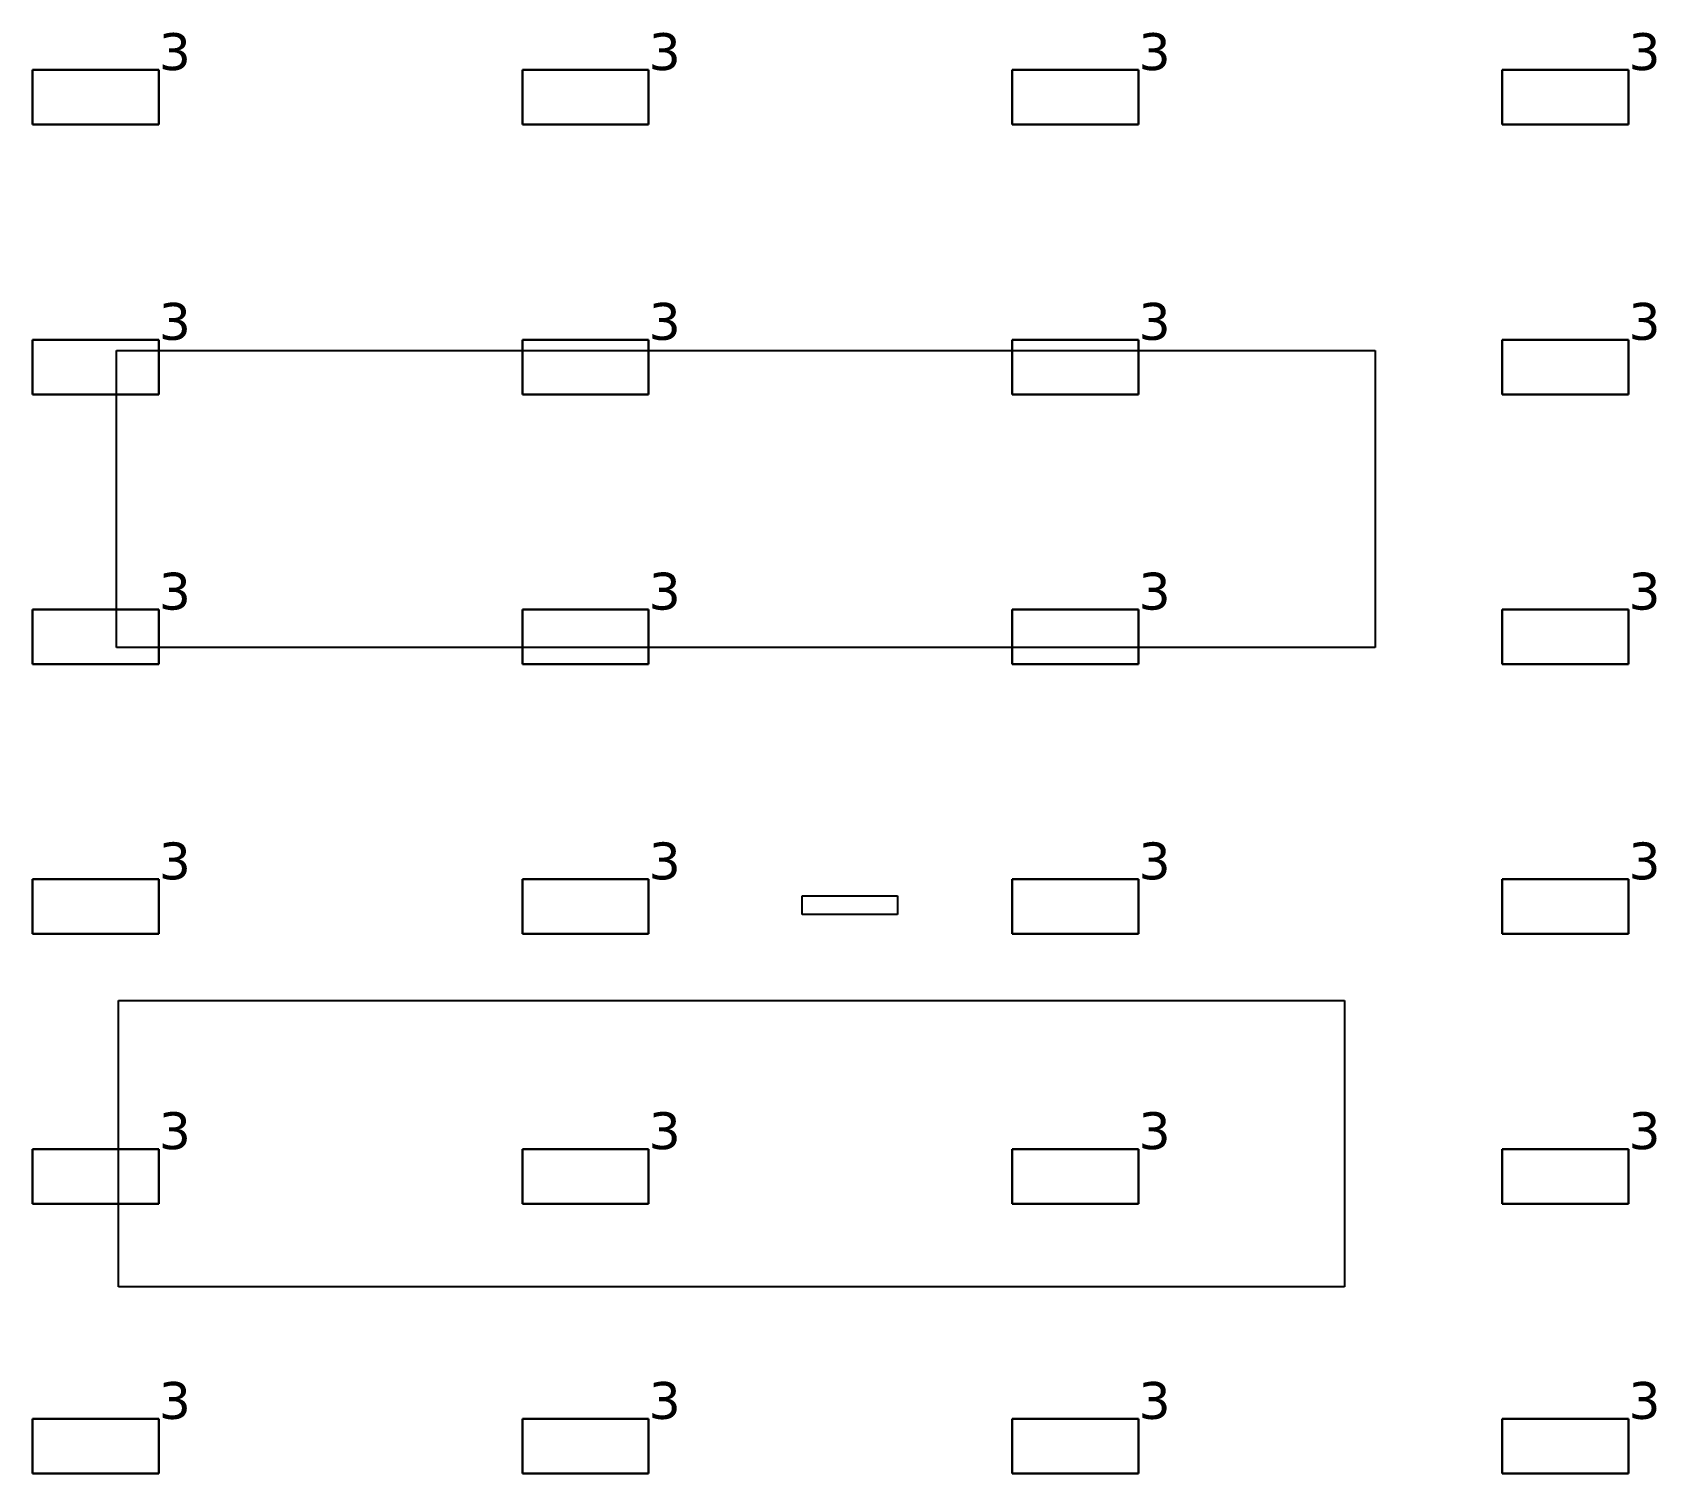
# Model space of a CAD drawing. Header units: inches. Extents: x 28 to 141, y 59 to 110.
# Drawn here: x 40.1 to 48.03, y 65.88 to 72.92 of the extents above; entities that cross this region are included whole.
import ezdxf

# ---------------------------------------------------------------- set-up
doc = ezdxf.new("R2010")
doc.units = ezdxf.units.IN
doc.header["$MEASUREMENT"] = 0
for name, color, linetype, true_color in [('DLX_BLD1_CALC', 3, 'Continuous', 0x00ff00), ('DLX_BLD1_LUM', 7, 'Continuous', 0xffd400), ('DLX_BLD1_LUMKEY_IDX', 7, 'Continuous', 0x969696)]:
    doc.layers.add(name, color=color, linetype=linetype, true_color=true_color)
doc.styles.add('TableTextStyle', font='')
doc.styles.get('TableTextStyle').set_extended_font_data('VERDANA.TTF')

msp = doc.modelspace()

# ---------------------------------------------------------------- linework, layer by layer
at = {"layer": 'DLX_BLD1_CALC'}
for points in [[(40.5076, 71.3691, 0), (46.6576, 71.3691, 0)], [(40.5076, 69.9191, 0), (40.5076, 71.3691, 0)], [(46.6576, 71.3691, 0), (46.6576, 69.9191, 0)], [(46.6576, 69.9191, 0), (40.5076, 69.9191, 0)], [(43.8571, 68.614, 0), (43.8571, 68.7059, 0)], [(43.8571, 68.7059, 0), (44.3236, 68.7059, 0)], [(44.3236, 68.7059, 0), (44.3236, 68.614, 0)], [(44.3236, 68.614, 0), (43.8571, 68.614, 0)], [(40.5166, 66.7949, 0), (40.5166, 68.1949, 0)], [(40.5166, 68.1949, 0), (46.5076, 68.1949, 0)], [(46.5076, 68.1949, 0), (46.5076, 66.7949, 0)], [(46.5076, 66.7949, 0), (40.5166, 66.7949, 0)]]:
    msp.add_polyline3d(points, dxfattribs=at)
at = {"layer": 'DLX_BLD1_LUM'}
for points in [[(40.0971, 72.4723, 0), (40.0971, 72.7393, 0)], [(40.0971, 72.7393, 0), (40.0971, 72.7393, 0)], [(40.0971, 72.7393, 0), (40.0971, 72.4723, 0)], [(40.0971, 72.7393, 0), (40.7141, 72.7393, 0)], [(40.7141, 72.7393, 0), (40.0971, 72.7393, 0)], [(40.0971, 72.7393, 0), (40.0971, 72.7393, 0)], [(40.0971, 72.7393, 0), (40.0971, 72.4723, 0)], [(40.7141, 72.7393, 0), (40.0971, 72.7393, 0)], [(40.0971, 72.4723, 0), (40.0971, 72.7393, 0)], [(40.0971, 72.7393, 0), (40.7141, 72.7393, 0)], [(40.7141, 72.7393, 0), (40.7141, 72.4723, 0)], [(40.7141, 72.4723, 0), (40.7141, 72.7393, 0)], [(40.7141, 72.7393, 0), (40.7141, 72.7393, 0)], [(40.7141, 72.7393, 0), (40.7141, 72.7393, 0)], [(40.7141, 72.4723, 0), (40.7141, 72.7393, 0)], [(40.7141, 72.7393, 0), (40.7141, 72.4723, 0)], [(42.4904, 72.4723, 0), (42.4904, 72.7393, 0)], [(42.4904, 72.7393, 0), (42.4904, 72.7393, 0)], [(42.4904, 72.7393, 0), (42.4904, 72.4723, 0)], [(42.4904, 72.7393, 0), (43.1074, 72.7393, 0)], [(43.1074, 72.7393, 0), (42.4904, 72.7393, 0)], [(42.4904, 72.7393, 0), (42.4904, 72.7393, 0)], [(42.4904, 72.7393, 0), (42.4904, 72.4723, 0)], [(43.1074, 72.7393, 0), (42.4904, 72.7393, 0)], [(42.4904, 72.4723, 0), (42.4904, 72.7393, 0)], [(42.4904, 72.7393, 0), (43.1074, 72.7393, 0)], [(43.1074, 72.7393, 0), (43.1074, 72.4723, 0)], [(43.1074, 72.4723, 0), (43.1074, 72.7393, 0)], [(43.1074, 72.7393, 0), (43.1074, 72.7393, 0)], [(43.1074, 72.7393, 0), (43.1074, 72.7393, 0)], [(43.1074, 72.4723, 0), (43.1074, 72.7393, 0)], [(43.1074, 72.7393, 0), (43.1074, 72.4723, 0)], [(44.8837, 72.4723, 0), (44.8837, 72.7393, 0)], [(44.8837, 72.7393, 0), (44.8837, 72.7393, 0)], [(44.8837, 72.7393, 0), (44.8837, 72.4723, 0)], [(44.8837, 72.7393, 0), (45.5007, 72.7393, 0)], [(45.5007, 72.7393, 0), (44.8837, 72.7393, 0)], [(44.8837, 72.7393, 0), (44.8837, 72.7393, 0)], [(44.8837, 72.7393, 0), (44.8837, 72.4723, 0)], [(45.5007, 72.7393, 0), (44.8837, 72.7393, 0)], [(44.8837, 72.4723, 0), (44.8837, 72.7393, 0)], [(44.8837, 72.7393, 0), (45.5007, 72.7393, 0)], [(45.5007, 72.7393, 0), (45.5007, 72.4723, 0)], [(45.5007, 72.4723, 0), (45.5007, 72.7393, 0)], [(45.5007, 72.7393, 0), (45.5007, 72.7393, 0)], [(45.5007, 72.7393, 0), (45.5007, 72.7393, 0)], [(45.5007, 72.4723, 0), (45.5007, 72.7393, 0)], [(45.5007, 72.7393, 0), (45.5007, 72.4723, 0)], [(47.277, 72.4723, 0), (47.277, 72.7393, 0)], [(47.277, 72.7393, 0), (47.277, 72.7393, 0)], [(47.277, 72.7393, 0), (47.277, 72.4723, 0)], [(47.277, 72.7393, 0), (47.894, 72.7393, 0)], [(47.894, 72.7393, 0), (47.277, 72.7393, 0)], [(47.277, 72.7393, 0), (47.277, 72.7393, 0)], [(47.277, 72.7393, 0), (47.277, 72.4723, 0)], [(47.894, 72.7393, 0), (47.277, 72.7393, 0)], [(47.277, 72.4723, 0), (47.277, 72.7393, 0)], [(47.277, 72.7393, 0), (47.894, 72.7393, 0)], [(47.894, 72.7393, 0), (47.894, 72.4723, 0)], [(47.894, 72.4723, 0), (47.894, 72.7393, 0)], [(47.894, 72.7393, 0), (47.894, 72.7393, 0)], [(47.894, 72.7393, 0), (47.894, 72.7393, 0)], [(47.894, 72.4723, 0), (47.894, 72.7393, 0)], [(47.894, 72.7393, 0), (47.894, 72.4723, 0)], [(40.7141, 72.4723, 0), (40.0971, 72.4723, 0)], [(40.0971, 72.4723, 0), (40.0971, 72.4723, 0)], [(40.0971, 72.4723, 0), (40.7141, 72.4723, 0)], [(40.0971, 72.4723, 0), (40.0971, 72.4723, 0)], [(40.0971, 72.4723, 0), (40.7141, 72.4723, 0)], [(40.7141, 72.4723, 0), (40.0971, 72.4723, 0)], [(40.7141, 72.4723, 0), (40.7141, 72.4723, 0)], [(40.7141, 72.4723, 0), (40.7141, 72.4723, 0)], [(43.1074, 72.4723, 0), (42.4904, 72.4723, 0)], [(42.4904, 72.4723, 0), (42.4904, 72.4723, 0)], [(42.4904, 72.4723, 0), (43.1074, 72.4723, 0)], [(42.4904, 72.4723, 0), (42.4904, 72.4723, 0)], [(42.4904, 72.4723, 0), (43.1074, 72.4723, 0)], [(43.1074, 72.4723, 0), (42.4904, 72.4723, 0)], [(43.1074, 72.4723, 0), (43.1074, 72.4723, 0)], [(43.1074, 72.4723, 0), (43.1074, 72.4723, 0)], [(45.5007, 72.4723, 0), (44.8837, 72.4723, 0)], [(44.8837, 72.4723, 0), (44.8837, 72.4723, 0)], [(44.8837, 72.4723, 0), (45.5007, 72.4723, 0)], [(44.8837, 72.4723, 0), (44.8837, 72.4723, 0)], [(44.8837, 72.4723, 0), (45.5007, 72.4723, 0)], [(45.5007, 72.4723, 0), (44.8837, 72.4723, 0)], [(45.5007, 72.4723, 0), (45.5007, 72.4723, 0)], [(45.5007, 72.4723, 0), (45.5007, 72.4723, 0)], [(47.894, 72.4723, 0), (47.277, 72.4723, 0)], [(47.277, 72.4723, 0), (47.277, 72.4723, 0)], [(47.277, 72.4723, 0), (47.894, 72.4723, 0)], [(47.277, 72.4723, 0), (47.277, 72.4723, 0)], [(47.277, 72.4723, 0), (47.894, 72.4723, 0)], [(47.894, 72.4723, 0), (47.277, 72.4723, 0)], [(47.894, 72.4723, 0), (47.894, 72.4723, 0)], [(47.894, 72.4723, 0), (47.894, 72.4723, 0)], [(40.0971, 71.1545, 0), (40.0971, 71.4215, 0)], [(40.0971, 71.4215, 0), (40.0971, 71.4215, 0)], [(40.0971, 71.4215, 0), (40.0971, 71.1545, 0)], [(40.0971, 71.4215, 0), (40.7141, 71.4215, 0)], [(40.7141, 71.4215, 0), (40.0971, 71.4215, 0)], [(40.0971, 71.4215, 0), (40.0971, 71.4215, 0)], [(40.0971, 71.4215, 0), (40.0971, 71.1545, 0)], [(40.7141, 71.4215, 0), (40.0971, 71.4215, 0)], [(40.0971, 71.1545, 0), (40.0971, 71.4215, 0)], [(40.0971, 71.4215, 0), (40.7141, 71.4215, 0)], [(40.7141, 71.4215, 0), (40.7141, 71.1545, 0)], [(40.7141, 71.1545, 0), (40.7141, 71.4215, 0)], [(40.7141, 71.4215, 0), (40.7141, 71.4215, 0)], [(40.7141, 71.4215, 0), (40.7141, 71.4215, 0)], [(40.7141, 71.1545, 0), (40.7141, 71.4215, 0)], [(40.7141, 71.4215, 0), (40.7141, 71.1545, 0)], [(42.4904, 71.1545, 0), (42.4904, 71.4215, 0)], [(42.4904, 71.4215, 0), (42.4904, 71.4215, 0)], [(42.4904, 71.4215, 0), (42.4904, 71.1545, 0)], [(42.4904, 71.4215, 0), (43.1074, 71.4215, 0)], [(43.1074, 71.4215, 0), (42.4904, 71.4215, 0)], [(42.4904, 71.4215, 0), (42.4904, 71.4215, 0)], [(42.4904, 71.4215, 0), (42.4904, 71.1545, 0)], [(43.1074, 71.4215, 0), (42.4904, 71.4215, 0)], [(42.4904, 71.1545, 0), (42.4904, 71.4215, 0)], [(42.4904, 71.4215, 0), (43.1074, 71.4215, 0)], [(43.1074, 71.4215, 0), (43.1074, 71.1545, 0)], [(43.1074, 71.1545, 0), (43.1074, 71.4215, 0)], [(43.1074, 71.4215, 0), (43.1074, 71.4215, 0)], [(43.1074, 71.4215, 0), (43.1074, 71.4215, 0)], [(43.1074, 71.1545, 0), (43.1074, 71.4215, 0)], [(43.1074, 71.4215, 0), (43.1074, 71.1545, 0)], [(44.8837, 71.1545, 0), (44.8837, 71.4215, 0)], [(44.8837, 71.4215, 0), (44.8837, 71.4215, 0)], [(44.8837, 71.4215, 0), (44.8837, 71.1545, 0)], [(44.8837, 71.4215, 0), (45.5007, 71.4215, 0)], [(45.5007, 71.4215, 0), (44.8837, 71.4215, 0)], [(44.8837, 71.4215, 0), (44.8837, 71.4215, 0)], [(44.8837, 71.4215, 0), (44.8837, 71.1545, 0)], [(45.5007, 71.4215, 0), (44.8837, 71.4215, 0)], [(44.8837, 71.1545, 0), (44.8837, 71.4215, 0)], [(44.8837, 71.4215, 0), (45.5007, 71.4215, 0)], [(45.5007, 71.4215, 0), (45.5007, 71.1545, 0)], [(45.5007, 71.1545, 0), (45.5007, 71.4215, 0)], [(45.5007, 71.4215, 0), (45.5007, 71.4215, 0)], [(45.5007, 71.4215, 0), (45.5007, 71.4215, 0)], [(45.5007, 71.1545, 0), (45.5007, 71.4215, 0)], [(45.5007, 71.4215, 0), (45.5007, 71.1545, 0)], [(47.277, 71.1545, 0), (47.277, 71.4215, 0)], [(47.277, 71.4215, 0), (47.277, 71.4215, 0)], [(47.277, 71.4215, 0), (47.277, 71.1545, 0)], [(47.277, 71.4215, 0), (47.894, 71.4215, 0)], [(47.894, 71.4215, 0), (47.277, 71.4215, 0)], [(47.277, 71.4215, 0), (47.277, 71.4215, 0)], [(47.277, 71.4215, 0), (47.277, 71.1545, 0)], [(47.894, 71.4215, 0), (47.277, 71.4215, 0)], [(47.277, 71.1545, 0), (47.277, 71.4215, 0)], [(47.277, 71.4215, 0), (47.894, 71.4215, 0)], [(47.894, 71.4215, 0), (47.894, 71.1545, 0)], [(47.894, 71.1545, 0), (47.894, 71.4215, 0)], [(47.894, 71.4215, 0), (47.894, 71.4215, 0)], [(47.894, 71.4215, 0), (47.894, 71.4215, 0)], [(47.894, 71.1545, 0), (47.894, 71.4215, 0)], [(47.894, 71.4215, 0), (47.894, 71.1545, 0)], [(40.7141, 71.1545, 0), (40.0971, 71.1545, 0)], [(40.0971, 71.1545, 0), (40.0971, 71.1545, 0)], [(40.0971, 71.1545, 0), (40.7141, 71.1545, 0)], [(40.0971, 71.1545, 0), (40.0971, 71.1545, 0)], [(40.0971, 71.1545, 0), (40.7141, 71.1545, 0)], [(40.7141, 71.1545, 0), (40.0971, 71.1545, 0)], [(40.7141, 71.1545, 0), (40.7141, 71.1545, 0)], [(40.7141, 71.1545, 0), (40.7141, 71.1545, 0)], [(43.1074, 71.1545, 0), (42.4904, 71.1545, 0)], [(42.4904, 71.1545, 0), (42.4904, 71.1545, 0)], [(42.4904, 71.1545, 0), (43.1074, 71.1545, 0)], [(42.4904, 71.1545, 0), (42.4904, 71.1545, 0)], [(42.4904, 71.1545, 0), (43.1074, 71.1545, 0)], [(43.1074, 71.1545, 0), (42.4904, 71.1545, 0)], [(43.1074, 71.1545, 0), (43.1074, 71.1545, 0)], [(43.1074, 71.1545, 0), (43.1074, 71.1545, 0)], [(45.5007, 71.1545, 0), (44.8837, 71.1545, 0)], [(44.8837, 71.1545, 0), (44.8837, 71.1545, 0)], [(44.8837, 71.1545, 0), (45.5007, 71.1545, 0)], [(44.8837, 71.1545, 0), (44.8837, 71.1545, 0)], [(44.8837, 71.1545, 0), (45.5007, 71.1545, 0)], [(45.5007, 71.1545, 0), (44.8837, 71.1545, 0)], [(45.5007, 71.1545, 0), (45.5007, 71.1545, 0)], [(45.5007, 71.1545, 0), (45.5007, 71.1545, 0)], [(47.894, 71.1545, 0), (47.277, 71.1545, 0)], [(47.277, 71.1545, 0), (47.277, 71.1545, 0)], [(47.277, 71.1545, 0), (47.894, 71.1545, 0)], [(47.277, 71.1545, 0), (47.277, 71.1545, 0)], [(47.277, 71.1545, 0), (47.894, 71.1545, 0)], [(47.894, 71.1545, 0), (47.277, 71.1545, 0)], [(47.894, 71.1545, 0), (47.894, 71.1545, 0)], [(47.894, 71.1545, 0), (47.894, 71.1545, 0)], [(40.0971, 69.8368, 0), (40.0971, 70.1038, 0)], [(40.0971, 70.1038, 0), (40.0971, 70.1038, 0)], [(40.0971, 70.1038, 0), (40.0971, 69.8368, 0)], [(40.0971, 70.1038, 0), (40.7141, 70.1038, 0)], [(40.7141, 70.1038, 0), (40.0971, 70.1038, 0)], [(40.0971, 70.1038, 0), (40.0971, 70.1038, 0)], [(40.0971, 70.1038, 0), (40.0971, 69.8368, 0)], [(40.7141, 70.1038, 0), (40.0971, 70.1038, 0)], [(40.0971, 69.8368, 0), (40.0971, 70.1038, 0)], [(40.0971, 70.1038, 0), (40.7141, 70.1038, 0)], [(40.7141, 70.1038, 0), (40.7141, 69.8368, 0)], [(40.7141, 69.8368, 0), (40.7141, 70.1038, 0)], [(40.7141, 70.1038, 0), (40.7141, 70.1038, 0)], [(40.7141, 70.1038, 0), (40.7141, 70.1038, 0)], [(40.7141, 69.8368, 0), (40.7141, 70.1038, 0)], [(40.7141, 70.1038, 0), (40.7141, 69.8368, 0)], [(42.4904, 69.8368, 0), (42.4904, 70.1038, 0)], [(42.4904, 70.1038, 0), (42.4904, 70.1038, 0)], [(42.4904, 70.1038, 0), (42.4904, 69.8368, 0)], [(42.4904, 70.1038, 0), (43.1074, 70.1038, 0)], [(43.1074, 70.1038, 0), (42.4904, 70.1038, 0)], [(42.4904, 70.1038, 0), (42.4904, 70.1038, 0)], [(42.4904, 70.1038, 0), (42.4904, 69.8368, 0)], [(43.1074, 70.1038, 0), (42.4904, 70.1038, 0)], [(42.4904, 69.8368, 0), (42.4904, 70.1038, 0)], [(42.4904, 70.1038, 0), (43.1074, 70.1038, 0)], [(43.1074, 70.1038, 0), (43.1074, 69.8368, 0)], [(43.1074, 69.8368, 0), (43.1074, 70.1038, 0)], [(43.1074, 70.1038, 0), (43.1074, 70.1038, 0)], [(43.1074, 70.1038, 0), (43.1074, 70.1038, 0)], [(43.1074, 69.8368, 0), (43.1074, 70.1038, 0)], [(43.1074, 70.1038, 0), (43.1074, 69.8368, 0)], [(44.8837, 69.8368, 0), (44.8837, 70.1038, 0)], [(44.8837, 70.1038, 0), (44.8837, 70.1038, 0)], [(44.8837, 70.1038, 0), (44.8837, 69.8368, 0)], [(44.8837, 70.1038, 0), (45.5007, 70.1038, 0)], [(45.5007, 70.1038, 0), (44.8837, 70.1038, 0)], [(44.8837, 70.1038, 0), (44.8837, 70.1038, 0)], [(44.8837, 70.1038, 0), (44.8837, 69.8368, 0)], [(45.5007, 70.1038, 0), (44.8837, 70.1038, 0)], [(44.8837, 69.8368, 0), (44.8837, 70.1038, 0)], [(44.8837, 70.1038, 0), (45.5007, 70.1038, 0)], [(45.5007, 70.1038, 0), (45.5007, 69.8368, 0)], [(45.5007, 69.8368, 0), (45.5007, 70.1038, 0)], [(45.5007, 70.1038, 0), (45.5007, 70.1038, 0)], [(45.5007, 70.1038, 0), (45.5007, 70.1038, 0)], [(45.5007, 69.8368, 0), (45.5007, 70.1038, 0)], [(45.5007, 70.1038, 0), (45.5007, 69.8368, 0)], [(47.277, 69.8368, 0), (47.277, 70.1038, 0)], [(47.277, 70.1038, 0), (47.277, 70.1038, 0)], [(47.277, 70.1038, 0), (47.277, 69.8368, 0)], [(47.277, 70.1038, 0), (47.894, 70.1038, 0)], [(47.894, 70.1038, 0), (47.277, 70.1038, 0)], [(47.277, 70.1038, 0), (47.277, 70.1038, 0)], [(47.277, 70.1038, 0), (47.277, 69.8368, 0)], [(47.894, 70.1038, 0), (47.277, 70.1038, 0)], [(47.277, 69.8368, 0), (47.277, 70.1038, 0)], [(47.277, 70.1038, 0), (47.894, 70.1038, 0)], [(47.894, 70.1038, 0), (47.894, 69.8368, 0)], [(47.894, 69.8368, 0), (47.894, 70.1038, 0)], [(47.894, 70.1038, 0), (47.894, 70.1038, 0)], [(47.894, 70.1038, 0), (47.894, 70.1038, 0)], [(47.894, 69.8368, 0), (47.894, 70.1038, 0)], [(47.894, 70.1038, 0), (47.894, 69.8368, 0)], [(40.7141, 69.8368, 0), (40.0971, 69.8368, 0)], [(40.0971, 69.8368, 0), (40.0971, 69.8368, 0)], [(40.0971, 69.8368, 0), (40.7141, 69.8368, 0)], [(40.0971, 69.8368, 0), (40.0971, 69.8368, 0)], [(40.0971, 69.8368, 0), (40.7141, 69.8368, 0)], [(40.7141, 69.8368, 0), (40.0971, 69.8368, 0)], [(40.7141, 69.8368, 0), (40.7141, 69.8368, 0)], [(40.7141, 69.8368, 0), (40.7141, 69.8368, 0)], [(43.1074, 69.8368, 0), (42.4904, 69.8368, 0)], [(42.4904, 69.8368, 0), (42.4904, 69.8368, 0)], [(42.4904, 69.8368, 0), (43.1074, 69.8368, 0)], [(42.4904, 69.8368, 0), (42.4904, 69.8368, 0)], [(42.4904, 69.8368, 0), (43.1074, 69.8368, 0)], [(43.1074, 69.8368, 0), (42.4904, 69.8368, 0)], [(43.1074, 69.8368, 0), (43.1074, 69.8368, 0)], [(43.1074, 69.8368, 0), (43.1074, 69.8368, 0)], [(45.5007, 69.8368, 0), (44.8837, 69.8368, 0)], [(44.8837, 69.8368, 0), (44.8837, 69.8368, 0)], [(44.8837, 69.8368, 0), (45.5007, 69.8368, 0)], [(44.8837, 69.8368, 0), (44.8837, 69.8368, 0)], [(44.8837, 69.8368, 0), (45.5007, 69.8368, 0)], [(45.5007, 69.8368, 0), (44.8837, 69.8368, 0)], [(45.5007, 69.8368, 0), (45.5007, 69.8368, 0)], [(45.5007, 69.8368, 0), (45.5007, 69.8368, 0)], [(47.894, 69.8368, 0), (47.277, 69.8368, 0)], [(47.277, 69.8368, 0), (47.277, 69.8368, 0)], [(47.277, 69.8368, 0), (47.894, 69.8368, 0)], [(47.277, 69.8368, 0), (47.277, 69.8368, 0)], [(47.277, 69.8368, 0), (47.894, 69.8368, 0)], [(47.894, 69.8368, 0), (47.277, 69.8368, 0)], [(47.894, 69.8368, 0), (47.894, 69.8368, 0)], [(47.894, 69.8368, 0), (47.894, 69.8368, 0)], [(40.0971, 68.5191, 0), (40.0971, 68.7861, 0)], [(40.0971, 68.7861, 0), (40.0971, 68.7861, 0)], [(40.0971, 68.7861, 0), (40.0971, 68.5191, 0)], [(40.0971, 68.7861, 0), (40.7141, 68.7861, 0)], [(40.7141, 68.7861, 0), (40.0971, 68.7861, 0)], [(40.0971, 68.7861, 0), (40.0971, 68.7861, 0)], [(40.0971, 68.7861, 0), (40.0971, 68.5191, 0)], [(40.7141, 68.7861, 0), (40.0971, 68.7861, 0)], [(40.0971, 68.5191, 0), (40.0971, 68.7861, 0)], [(40.0971, 68.7861, 0), (40.7141, 68.7861, 0)], [(40.7141, 68.7861, 0), (40.7141, 68.5191, 0)], [(40.7141, 68.5191, 0), (40.7141, 68.7861, 0)], [(40.7141, 68.7861, 0), (40.7141, 68.7861, 0)], [(40.7141, 68.7861, 0), (40.7141, 68.7861, 0)], [(40.7141, 68.5191, 0), (40.7141, 68.7861, 0)], [(40.7141, 68.7861, 0), (40.7141, 68.5191, 0)], [(42.4904, 68.5191, 0), (42.4904, 68.7861, 0)], [(42.4904, 68.7861, 0), (42.4904, 68.7861, 0)], [(42.4904, 68.7861, 0), (42.4904, 68.5191, 0)], [(42.4904, 68.7861, 0), (43.1074, 68.7861, 0)], [(43.1074, 68.7861, 0), (42.4904, 68.7861, 0)], [(42.4904, 68.7861, 0), (42.4904, 68.7861, 0)], [(42.4904, 68.7861, 0), (42.4904, 68.5191, 0)], [(43.1074, 68.7861, 0), (42.4904, 68.7861, 0)], [(42.4904, 68.5191, 0), (42.4904, 68.7861, 0)], [(42.4904, 68.7861, 0), (43.1074, 68.7861, 0)], [(43.1074, 68.7861, 0), (43.1074, 68.5191, 0)], [(43.1074, 68.5191, 0), (43.1074, 68.7861, 0)], [(43.1074, 68.7861, 0), (43.1074, 68.7861, 0)], [(43.1074, 68.7861, 0), (43.1074, 68.7861, 0)], [(43.1074, 68.5191, 0), (43.1074, 68.7861, 0)], [(43.1074, 68.7861, 0), (43.1074, 68.5191, 0)], [(44.8837, 68.5191, 0), (44.8837, 68.7861, 0)], [(44.8837, 68.7861, 0), (44.8837, 68.7861, 0)], [(44.8837, 68.7861, 0), (44.8837, 68.5191, 0)], [(44.8837, 68.7861, 0), (45.5007, 68.7861, 0)], [(45.5007, 68.7861, 0), (44.8837, 68.7861, 0)], [(44.8837, 68.7861, 0), (44.8837, 68.7861, 0)], [(44.8837, 68.7861, 0), (44.8837, 68.5191, 0)], [(45.5007, 68.7861, 0), (44.8837, 68.7861, 0)], [(44.8837, 68.5191, 0), (44.8837, 68.7861, 0)], [(44.8837, 68.7861, 0), (45.5007, 68.7861, 0)], [(45.5007, 68.7861, 0), (45.5007, 68.5191, 0)], [(45.5007, 68.5191, 0), (45.5007, 68.7861, 0)], [(45.5007, 68.7861, 0), (45.5007, 68.7861, 0)], [(45.5007, 68.7861, 0), (45.5007, 68.7861, 0)], [(45.5007, 68.5191, 0), (45.5007, 68.7861, 0)], [(45.5007, 68.7861, 0), (45.5007, 68.5191, 0)], [(47.277, 68.5191, 0), (47.277, 68.7861, 0)], [(47.277, 68.7861, 0), (47.277, 68.7861, 0)], [(47.277, 68.7861, 0), (47.277, 68.5191, 0)], [(47.277, 68.7861, 0), (47.894, 68.7861, 0)], [(47.894, 68.7861, 0), (47.277, 68.7861, 0)], [(47.277, 68.7861, 0), (47.277, 68.7861, 0)], [(47.277, 68.7861, 0), (47.277, 68.5191, 0)], [(47.894, 68.7861, 0), (47.277, 68.7861, 0)], [(47.277, 68.5191, 0), (47.277, 68.7861, 0)], [(47.277, 68.7861, 0), (47.894, 68.7861, 0)], [(47.894, 68.7861, 0), (47.894, 68.5191, 0)], [(47.894, 68.5191, 0), (47.894, 68.7861, 0)], [(47.894, 68.7861, 0), (47.894, 68.7861, 0)], [(47.894, 68.7861, 0), (47.894, 68.7861, 0)], [(47.894, 68.5191, 0), (47.894, 68.7861, 0)], [(47.894, 68.7861, 0), (47.894, 68.5191, 0)], [(40.7141, 68.5191, 0), (40.0971, 68.5191, 0)], [(40.0971, 68.5191, 0), (40.0971, 68.5191, 0)], [(40.0971, 68.5191, 0), (40.7141, 68.5191, 0)], [(40.0971, 68.5191, 0), (40.0971, 68.5191, 0)], [(40.0971, 68.5191, 0), (40.7141, 68.5191, 0)], [(40.7141, 68.5191, 0), (40.0971, 68.5191, 0)], [(40.7141, 68.5191, 0), (40.7141, 68.5191, 0)], [(40.7141, 68.5191, 0), (40.7141, 68.5191, 0)], [(43.1074, 68.5191, 0), (42.4904, 68.5191, 0)], [(42.4904, 68.5191, 0), (42.4904, 68.5191, 0)], [(42.4904, 68.5191, 0), (43.1074, 68.5191, 0)], [(42.4904, 68.5191, 0), (42.4904, 68.5191, 0)], [(42.4904, 68.5191, 0), (43.1074, 68.5191, 0)], [(43.1074, 68.5191, 0), (42.4904, 68.5191, 0)], [(43.1074, 68.5191, 0), (43.1074, 68.5191, 0)], [(43.1074, 68.5191, 0), (43.1074, 68.5191, 0)], [(45.5007, 68.5191, 0), (44.8837, 68.5191, 0)], [(44.8837, 68.5191, 0), (44.8837, 68.5191, 0)], [(44.8837, 68.5191, 0), (45.5007, 68.5191, 0)], [(44.8837, 68.5191, 0), (44.8837, 68.5191, 0)], [(44.8837, 68.5191, 0), (45.5007, 68.5191, 0)], [(45.5007, 68.5191, 0), (44.8837, 68.5191, 0)], [(45.5007, 68.5191, 0), (45.5007, 68.5191, 0)], [(45.5007, 68.5191, 0), (45.5007, 68.5191, 0)], [(47.894, 68.5191, 0), (47.277, 68.5191, 0)], [(47.277, 68.5191, 0), (47.277, 68.5191, 0)], [(47.277, 68.5191, 0), (47.894, 68.5191, 0)], [(47.277, 68.5191, 0), (47.277, 68.5191, 0)], [(47.277, 68.5191, 0), (47.894, 68.5191, 0)], [(47.894, 68.5191, 0), (47.277, 68.5191, 0)], [(47.894, 68.5191, 0), (47.894, 68.5191, 0)], [(47.894, 68.5191, 0), (47.894, 68.5191, 0)], [(40.0971, 67.2013, 0), (40.0971, 67.4683, 0)], [(40.0971, 67.4683, 0), (40.0971, 67.4683, 0)], [(40.0971, 67.4683, 0), (40.0971, 67.2013, 0)], [(40.0971, 67.4683, 0), (40.7141, 67.4683, 0)], [(40.7141, 67.4683, 0), (40.0971, 67.4683, 0)], [(40.0971, 67.4683, 0), (40.0971, 67.4683, 0)], [(40.0971, 67.4683, 0), (40.0971, 67.2013, 0)], [(40.7141, 67.4683, 0), (40.0971, 67.4683, 0)], [(40.0971, 67.2013, 0), (40.0971, 67.4683, 0)], [(40.0971, 67.4683, 0), (40.7141, 67.4683, 0)], [(40.7141, 67.4683, 0), (40.7141, 67.2013, 0)], [(40.7141, 67.2013, 0), (40.7141, 67.4683, 0)], [(40.7141, 67.4683, 0), (40.7141, 67.4683, 0)], [(40.7141, 67.4683, 0), (40.7141, 67.4683, 0)], [(40.7141, 67.2013, 0), (40.7141, 67.4683, 0)], [(40.7141, 67.4683, 0), (40.7141, 67.2013, 0)], [(42.4904, 67.2013, 0), (42.4904, 67.4683, 0)], [(42.4904, 67.4683, 0), (42.4904, 67.4683, 0)], [(42.4904, 67.4683, 0), (42.4904, 67.2013, 0)], [(42.4904, 67.4683, 0), (43.1074, 67.4683, 0)], [(43.1074, 67.4683, 0), (42.4904, 67.4683, 0)], [(42.4904, 67.4683, 0), (42.4904, 67.4683, 0)], [(42.4904, 67.4683, 0), (42.4904, 67.2013, 0)], [(43.1074, 67.4683, 0), (42.4904, 67.4683, 0)], [(42.4904, 67.2013, 0), (42.4904, 67.4683, 0)], [(42.4904, 67.4683, 0), (43.1074, 67.4683, 0)], [(43.1074, 67.4683, 0), (43.1074, 67.2013, 0)], [(43.1074, 67.2013, 0), (43.1074, 67.4683, 0)], [(43.1074, 67.4683, 0), (43.1074, 67.4683, 0)], [(43.1074, 67.4683, 0), (43.1074, 67.4683, 0)], [(43.1074, 67.2013, 0), (43.1074, 67.4683, 0)], [(43.1074, 67.4683, 0), (43.1074, 67.2013, 0)], [(44.8837, 67.2013, 0), (44.8837, 67.4683, 0)], [(44.8837, 67.4683, 0), (44.8837, 67.4683, 0)], [(44.8837, 67.4683, 0), (44.8837, 67.2013, 0)], [(44.8837, 67.4683, 0), (45.5007, 67.4683, 0)], [(45.5007, 67.4683, 0), (44.8837, 67.4683, 0)], [(44.8837, 67.4683, 0), (44.8837, 67.4683, 0)], [(44.8837, 67.4683, 0), (44.8837, 67.2013, 0)], [(45.5007, 67.4683, 0), (44.8837, 67.4683, 0)], [(44.8837, 67.2013, 0), (44.8837, 67.4683, 0)], [(44.8837, 67.4683, 0), (45.5007, 67.4683, 0)], [(45.5007, 67.4683, 0), (45.5007, 67.2013, 0)], [(45.5007, 67.2013, 0), (45.5007, 67.4683, 0)], [(45.5007, 67.4683, 0), (45.5007, 67.4683, 0)], [(45.5007, 67.4683, 0), (45.5007, 67.4683, 0)], [(45.5007, 67.2013, 0), (45.5007, 67.4683, 0)], [(45.5007, 67.4683, 0), (45.5007, 67.2013, 0)], [(47.277, 67.2013, 0), (47.277, 67.4683, 0)], [(47.277, 67.4683, 0), (47.277, 67.4683, 0)], [(47.277, 67.4683, 0), (47.277, 67.2013, 0)], [(47.277, 67.4683, 0), (47.894, 67.4683, 0)], [(47.894, 67.4683, 0), (47.277, 67.4683, 0)], [(47.277, 67.4683, 0), (47.277, 67.4683, 0)], [(47.277, 67.4683, 0), (47.277, 67.2013, 0)], [(47.894, 67.4683, 0), (47.277, 67.4683, 0)], [(47.277, 67.2013, 0), (47.277, 67.4683, 0)], [(47.277, 67.4683, 0), (47.894, 67.4683, 0)], [(47.894, 67.4683, 0), (47.894, 67.2013, 0)], [(47.894, 67.2013, 0), (47.894, 67.4683, 0)], [(47.894, 67.4683, 0), (47.894, 67.4683, 0)], [(47.894, 67.4683, 0), (47.894, 67.4683, 0)], [(47.894, 67.2013, 0), (47.894, 67.4683, 0)], [(47.894, 67.4683, 0), (47.894, 67.2013, 0)], [(40.7141, 67.2013, 0), (40.0971, 67.2013, 0)], [(40.0971, 67.2013, 0), (40.0971, 67.2013, 0)], [(40.0971, 67.2013, 0), (40.7141, 67.2013, 0)], [(40.0971, 67.2013, 0), (40.0971, 67.2013, 0)], [(40.0971, 67.2013, 0), (40.7141, 67.2013, 0)], [(40.7141, 67.2013, 0), (40.0971, 67.2013, 0)], [(40.7141, 67.2013, 0), (40.7141, 67.2013, 0)], [(40.7141, 67.2013, 0), (40.7141, 67.2013, 0)], [(43.1074, 67.2013, 0), (42.4904, 67.2013, 0)], [(42.4904, 67.2013, 0), (42.4904, 67.2013, 0)], [(42.4904, 67.2013, 0), (43.1074, 67.2013, 0)], [(42.4904, 67.2013, 0), (42.4904, 67.2013, 0)], [(42.4904, 67.2013, 0), (43.1074, 67.2013, 0)], [(43.1074, 67.2013, 0), (42.4904, 67.2013, 0)], [(43.1074, 67.2013, 0), (43.1074, 67.2013, 0)], [(43.1074, 67.2013, 0), (43.1074, 67.2013, 0)], [(45.5007, 67.2013, 0), (44.8837, 67.2013, 0)], [(44.8837, 67.2013, 0), (44.8837, 67.2013, 0)], [(44.8837, 67.2013, 0), (45.5007, 67.2013, 0)], [(44.8837, 67.2013, 0), (44.8837, 67.2013, 0)], [(44.8837, 67.2013, 0), (45.5007, 67.2013, 0)], [(45.5007, 67.2013, 0), (44.8837, 67.2013, 0)], [(45.5007, 67.2013, 0), (45.5007, 67.2013, 0)], [(45.5007, 67.2013, 0), (45.5007, 67.2013, 0)], [(47.894, 67.2013, 0), (47.277, 67.2013, 0)], [(47.277, 67.2013, 0), (47.277, 67.2013, 0)], [(47.277, 67.2013, 0), (47.894, 67.2013, 0)], [(47.277, 67.2013, 0), (47.277, 67.2013, 0)], [(47.277, 67.2013, 0), (47.894, 67.2013, 0)], [(47.894, 67.2013, 0), (47.277, 67.2013, 0)], [(47.894, 67.2013, 0), (47.894, 67.2013, 0)], [(47.894, 67.2013, 0), (47.894, 67.2013, 0)], [(40.0971, 65.8836, 0), (40.0971, 66.1506, 0)], [(40.0971, 66.1506, 0), (40.0971, 66.1506, 0)], [(40.0971, 66.1506, 0), (40.0971, 65.8836, 0)], [(40.0971, 66.1506, 0), (40.7141, 66.1506, 0)], [(40.7141, 66.1506, 0), (40.0971, 66.1506, 0)], [(40.0971, 66.1506, 0), (40.0971, 66.1506, 0)], [(40.0971, 66.1506, 0), (40.0971, 65.8836, 0)], [(40.7141, 66.1506, 0), (40.0971, 66.1506, 0)], [(40.0971, 65.8836, 0), (40.0971, 66.1506, 0)], [(40.0971, 66.1506, 0), (40.7141, 66.1506, 0)], [(40.7141, 66.1506, 0), (40.7141, 65.8836, 0)], [(40.7141, 65.8836, 0), (40.7141, 66.1506, 0)], [(40.7141, 66.1506, 0), (40.7141, 66.1506, 0)], [(40.7141, 66.1506, 0), (40.7141, 66.1506, 0)], [(40.7141, 65.8836, 0), (40.7141, 66.1506, 0)], [(40.7141, 66.1506, 0), (40.7141, 65.8836, 0)], [(42.4904, 65.8836, 0), (42.4904, 66.1506, 0)], [(42.4904, 66.1506, 0), (42.4904, 66.1506, 0)], [(42.4904, 66.1506, 0), (42.4904, 65.8836, 0)], [(42.4904, 66.1506, 0), (43.1074, 66.1506, 0)], [(43.1074, 66.1506, 0), (42.4904, 66.1506, 0)], [(42.4904, 66.1506, 0), (42.4904, 66.1506, 0)], [(42.4904, 66.1506, 0), (42.4904, 65.8836, 0)], [(43.1074, 66.1506, 0), (42.4904, 66.1506, 0)], [(42.4904, 65.8836, 0), (42.4904, 66.1506, 0)], [(42.4904, 66.1506, 0), (43.1074, 66.1506, 0)], [(43.1074, 66.1506, 0), (43.1074, 65.8836, 0)], [(43.1074, 65.8836, 0), (43.1074, 66.1506, 0)], [(43.1074, 66.1506, 0), (43.1074, 66.1506, 0)], [(43.1074, 66.1506, 0), (43.1074, 66.1506, 0)], [(43.1074, 65.8836, 0), (43.1074, 66.1506, 0)], [(43.1074, 66.1506, 0), (43.1074, 65.8836, 0)], [(44.8837, 65.8836, 0), (44.8837, 66.1506, 0)], [(44.8837, 66.1506, 0), (44.8837, 66.1506, 0)], [(44.8837, 66.1506, 0), (44.8837, 65.8836, 0)], [(44.8837, 66.1506, 0), (45.5007, 66.1506, 0)], [(45.5007, 66.1506, 0), (44.8837, 66.1506, 0)], [(44.8837, 66.1506, 0), (44.8837, 66.1506, 0)], [(44.8837, 66.1506, 0), (44.8837, 65.8836, 0)], [(45.5007, 66.1506, 0), (44.8837, 66.1506, 0)], [(44.8837, 65.8836, 0), (44.8837, 66.1506, 0)], [(44.8837, 66.1506, 0), (45.5007, 66.1506, 0)], [(45.5007, 66.1506, 0), (45.5007, 65.8836, 0)], [(45.5007, 65.8836, 0), (45.5007, 66.1506, 0)], [(45.5007, 66.1506, 0), (45.5007, 66.1506, 0)], [(45.5007, 66.1506, 0), (45.5007, 66.1506, 0)], [(45.5007, 65.8836, 0), (45.5007, 66.1506, 0)], [(45.5007, 66.1506, 0), (45.5007, 65.8836, 0)], [(47.277, 65.8836, 0), (47.277, 66.1506, 0)], [(47.277, 66.1506, 0), (47.277, 66.1506, 0)], [(47.277, 66.1506, 0), (47.277, 65.8836, 0)], [(47.277, 66.1506, 0), (47.894, 66.1506, 0)], [(47.894, 66.1506, 0), (47.277, 66.1506, 0)], [(47.277, 66.1506, 0), (47.277, 66.1506, 0)], [(47.277, 66.1506, 0), (47.277, 65.8836, 0)], [(47.894, 66.1506, 0), (47.277, 66.1506, 0)], [(47.277, 65.8836, 0), (47.277, 66.1506, 0)], [(47.277, 66.1506, 0), (47.894, 66.1506, 0)], [(47.894, 66.1506, 0), (47.894, 65.8836, 0)], [(47.894, 65.8836, 0), (47.894, 66.1506, 0)], [(47.894, 66.1506, 0), (47.894, 66.1506, 0)], [(47.894, 66.1506, 0), (47.894, 66.1506, 0)], [(47.894, 65.8836, 0), (47.894, 66.1506, 0)], [(47.894, 66.1506, 0), (47.894, 65.8836, 0)], [(40.7141, 65.8836, 0), (40.0971, 65.8836, 0)], [(40.0971, 65.8836, 0), (40.0971, 65.8836, 0)], [(40.0971, 65.8836, 0), (40.7141, 65.8836, 0)], [(40.0971, 65.8836, 0), (40.0971, 65.8836, 0)], [(40.0971, 65.8836, 0), (40.7141, 65.8836, 0)], [(40.7141, 65.8836, 0), (40.0971, 65.8836, 0)], [(40.7141, 65.8836, 0), (40.7141, 65.8836, 0)], [(40.7141, 65.8836, 0), (40.7141, 65.8836, 0)], [(43.1074, 65.8836, 0), (42.4904, 65.8836, 0)], [(42.4904, 65.8836, 0), (42.4904, 65.8836, 0)], [(42.4904, 65.8836, 0), (43.1074, 65.8836, 0)], [(42.4904, 65.8836, 0), (42.4904, 65.8836, 0)], [(42.4904, 65.8836, 0), (43.1074, 65.8836, 0)], [(43.1074, 65.8836, 0), (42.4904, 65.8836, 0)], [(43.1074, 65.8836, 0), (43.1074, 65.8836, 0)], [(43.1074, 65.8836, 0), (43.1074, 65.8836, 0)], [(45.5007, 65.8836, 0), (44.8837, 65.8836, 0)], [(44.8837, 65.8836, 0), (44.8837, 65.8836, 0)], [(44.8837, 65.8836, 0), (45.5007, 65.8836, 0)], [(44.8837, 65.8836, 0), (44.8837, 65.8836, 0)], [(44.8837, 65.8836, 0), (45.5007, 65.8836, 0)], [(45.5007, 65.8836, 0), (44.8837, 65.8836, 0)], [(45.5007, 65.8836, 0), (45.5007, 65.8836, 0)], [(45.5007, 65.8836, 0), (45.5007, 65.8836, 0)], [(47.894, 65.8836, 0), (47.277, 65.8836, 0)], [(47.277, 65.8836, 0), (47.277, 65.8836, 0)], [(47.277, 65.8836, 0), (47.894, 65.8836, 0)], [(47.277, 65.8836, 0), (47.277, 65.8836, 0)], [(47.277, 65.8836, 0), (47.894, 65.8836, 0)], [(47.894, 65.8836, 0), (47.277, 65.8836, 0)], [(47.894, 65.8836, 0), (47.894, 65.8836, 0)], [(47.894, 65.8836, 0), (47.894, 65.8836, 0)]]:
    msp.add_polyline3d(points, dxfattribs=at)

# ---------------------------------------------------------------- texts
at = {"layer": 'DLX_BLD1_LUMKEY_IDX', "style": 'TableTextStyle'}
for p in [(40.7141, 72.7393), (43.1074, 72.7393), (45.5007, 72.7393), (47.894, 72.7393), (40.7141, 71.4215), (43.1074, 71.4215), (45.5007, 71.4215), (47.894, 71.4215), (40.7141, 70.1038), (43.1074, 70.1038), (45.5007, 70.1038), (47.894, 70.1038), (40.7141, 68.7861), (43.1074, 68.7861), (45.5007, 68.7861), (47.894, 68.7861), (40.7141, 67.4683), (43.1074, 67.4683), (45.5007, 67.4683), (47.894, 67.4683), (40.7141, 66.1506), (43.1074, 66.1506), (45.5007, 66.1506), (47.894, 66.1506)]:
    msp.add_text('3', height=0.18, dxfattribs=at).set_placement(p)

doc.saveas('drawing.dxf')
